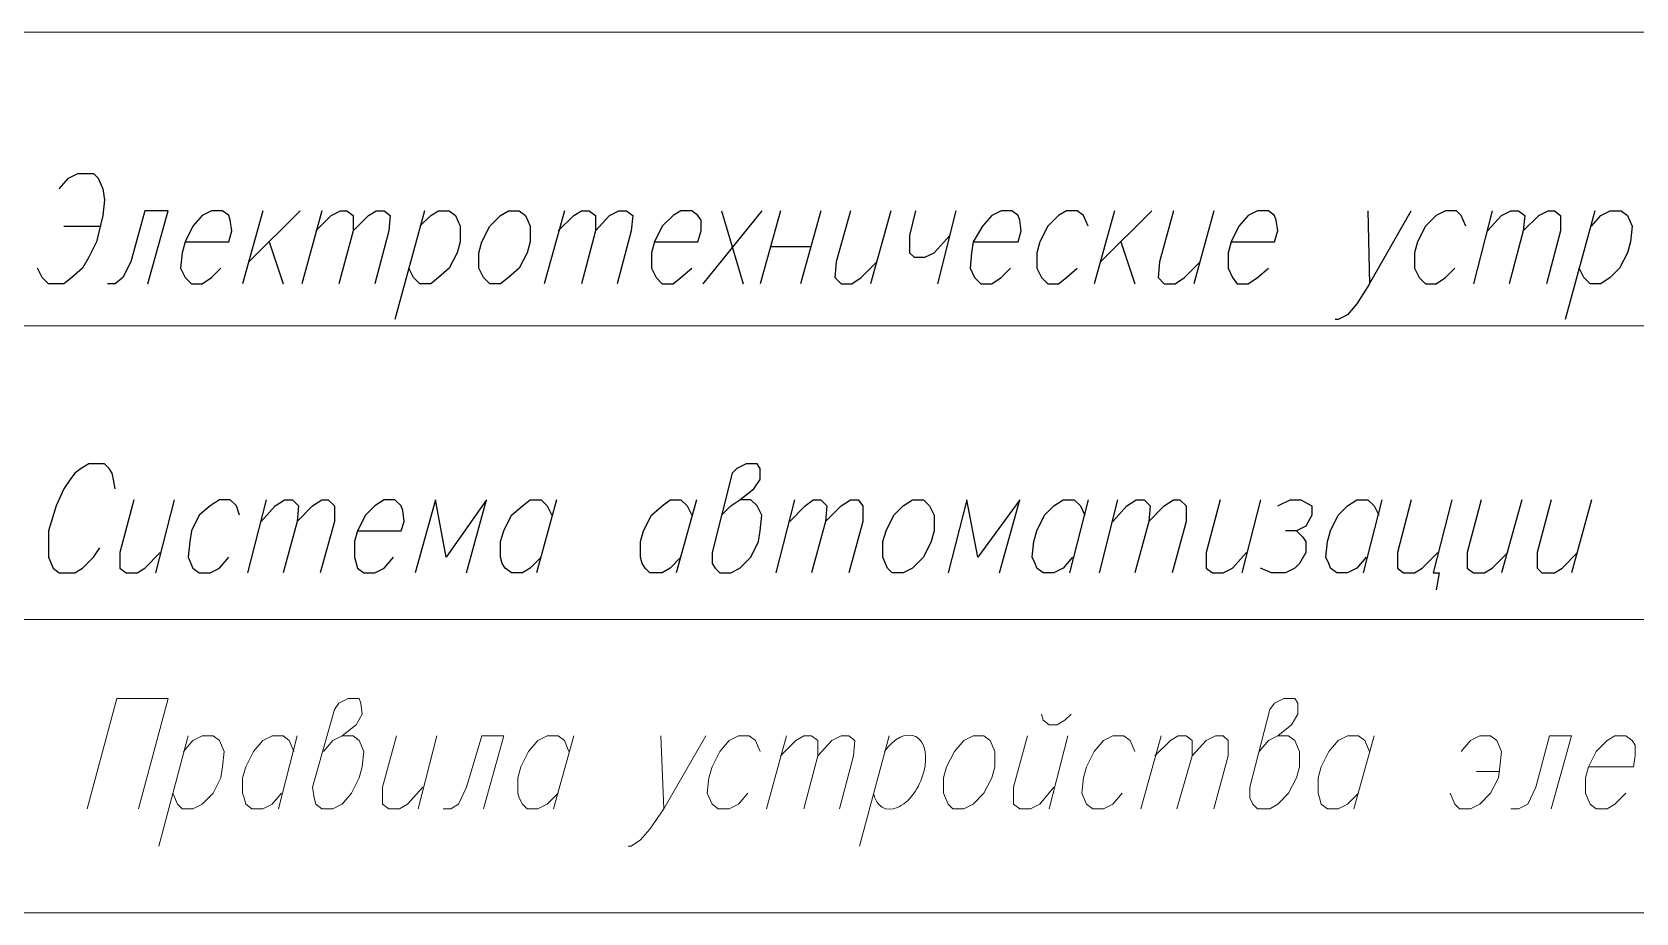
# Model space of a CAD drawing. Header units: millimetres. Extents: x 2185 to 4647, y 1259 to 2456.
# Drawn here: x 3936.73 to 3958.57, y 2367.23 to 2379.24 of the extents above; entities that cross this region are included whole.
import ezdxf

# ---------------------------------------------------------------- set-up
doc = ezdxf.new("R2010")
doc.units = ezdxf.units.MM
doc.layers.add('PDF _0', color=7, linetype='Continuous')

msp = doc.modelspace()

# ---------------------------------------------------------------- linework, layer by layer
at = {"layer": 'PDF _0', "lineweight": 20}
for points in [[(3906.657, 2379.236), (3999.14, 2379.236)], [(3906.657, 2375.235), (3999.14, 2375.235)], [(3906.657, 2371.234), (3999.14, 2371.234)], [(3937.477, 2368.652), (3937.879, 2370.155), (3938.578, 2370.155), (3938.176, 2368.652)], [(3940.695, 2369.435), (3940.822, 2369.583), (3940.949, 2369.647), (3941.139, 2369.795), (3941.224, 2369.943), (3941.203, 2370.091), (3941.182, 2370.155), (3941.033, 2370.155), (3940.906, 2370.091), (3940.843, 2370.007), (3940.547, 2368.948), (3940.568, 2368.8), (3940.589, 2368.715), (3940.674, 2368.652), (3940.822, 2368.652), (3940.949, 2368.715), (3941.076, 2368.864), (3941.182, 2369.075), (3941.224, 2369.223), (3941.245, 2369.435), (3941.182, 2369.583), (3941.097, 2369.647), (3940.949, 2369.647)], [(3953.438, 2369.435), (3953.565, 2369.583), (3953.692, 2369.647), (3953.882, 2369.795), (3953.967, 2369.943), (3953.967, 2370.091), (3953.925, 2370.155), (3953.777, 2370.155), (3953.65, 2370.091), (3953.586, 2370.007), (3953.311, 2368.948), (3953.311, 2368.8), (3953.353, 2368.715), (3953.417, 2368.652), (3953.586, 2368.652), (3953.692, 2368.715), (3953.84, 2368.864), (3953.946, 2369.075), (3953.988, 2369.223), (3953.988, 2369.435), (3953.925, 2369.583), (3953.84, 2369.647), (3953.692, 2369.647)], [(3950.474, 2369.943), (3950.496, 2369.858), (3950.58, 2369.795), (3950.686, 2369.795), (3950.792, 2369.858), (3950.877, 2369.943)], [(3938.853, 2369.647), (3938.451, 2368.144)], [(3938.79, 2369.435), (3938.917, 2369.583), (3939.044, 2369.647), (3939.192, 2369.647), (3939.277, 2369.583), (3939.34, 2369.435), (3939.319, 2369.223), (3939.298, 2369.075), (3939.192, 2368.864), (3939.044, 2368.715), (3938.917, 2368.652), (3938.768, 2368.652), (3938.705, 2368.715), (3938.641, 2368.864)], [(3940.123, 2368.864), (3939.996, 2368.715), (3939.869, 2368.652), (3939.721, 2368.652), (3939.636, 2368.715), (3939.615, 2368.8), (3939.594, 2368.864), (3939.594, 2369.075), (3939.636, 2369.223), (3939.742, 2369.435), (3939.869, 2369.583), (3939.996, 2369.647), (3940.144, 2369.647), (3940.229, 2369.583), (3940.293, 2369.435)], [(3940.335, 2369.647), (3940.081, 2368.652)], [(3941.69, 2369.647), (3941.499, 2368.948), (3941.499, 2368.715), (3941.584, 2368.652), (3941.732, 2368.652), (3941.838, 2368.715), (3942.05, 2368.948)], [(3942.24, 2369.647), (3941.986, 2368.652)], [(3942.875, 2368.652), (3943.15, 2369.647), (3942.854, 2369.647), (3942.642, 2368.948), (3942.536, 2368.715), (3942.431, 2368.652), (3942.325, 2368.652)], [(3943.891, 2368.864), (3943.743, 2368.715), (3943.616, 2368.652), (3943.468, 2368.652), (3943.404, 2368.715), (3943.362, 2368.8), (3943.341, 2368.864), (3943.341, 2369.075), (3943.383, 2369.223), (3943.489, 2369.435), (3943.616, 2369.583), (3943.743, 2369.647), (3943.891, 2369.647), (3943.976, 2369.583), (3944.039, 2369.435)], [(3944.103, 2369.647), (3943.828, 2368.652)], [(3945.288, 2369.647), (3945.331, 2368.652), (3945.902, 2369.647)], [(3946.643, 2369.435), (3946.579, 2369.583), (3946.495, 2369.647), (3946.347, 2369.647), (3946.22, 2369.583), (3946.093, 2369.435), (3945.987, 2369.223), (3945.944, 2369.075), (3945.923, 2368.864), (3945.987, 2368.715), (3946.071, 2368.652), (3946.22, 2368.652), (3946.347, 2368.715), (3946.474, 2368.864)], [(3947.003, 2369.647), (3946.728, 2368.652)], [(3946.918, 2369.372), (3947.13, 2369.583), (3947.236, 2369.647), (3947.342, 2369.647), (3947.426, 2369.583), (3947.426, 2369.372), (3947.236, 2368.652)], [(3947.426, 2369.372), (3947.617, 2369.583), (3947.744, 2369.647), (3947.85, 2369.647), (3947.934, 2369.583), (3947.913, 2369.372), (3947.723, 2368.652)], [(3948.4, 2369.647), (3947.998, 2368.144)], [(3950.284, 2369.647), (3950.093, 2368.948), (3950.093, 2368.715), (3950.178, 2368.652), (3950.326, 2368.652), (3950.453, 2368.715), (3950.644, 2368.948)], [(3950.834, 2369.647), (3950.58, 2368.652)], [(3951.744, 2369.435), (3951.681, 2369.583), (3951.596, 2369.647), (3951.448, 2369.647), (3951.321, 2369.583), (3951.194, 2369.435), (3951.088, 2369.223), (3951.046, 2369.075), (3951.025, 2368.864), (3951.088, 2368.715), (3951.173, 2368.652), (3951.321, 2368.652), (3951.448, 2368.715), (3951.575, 2368.864)], [(3952.104, 2369.647), (3951.829, 2368.652)], [(3952.02, 2369.372), (3952.231, 2369.583), (3952.337, 2369.647), (3952.443, 2369.647), (3952.528, 2369.583), (3952.528, 2369.372), (3952.316, 2368.652)], [(3952.528, 2369.372), (3952.718, 2369.583), (3952.845, 2369.647), (3952.951, 2369.647), (3953.015, 2369.583), (3953.015, 2369.372), (3952.824, 2368.652)], [(3954.793, 2368.864), (3954.644, 2368.715), (3954.517, 2368.652), (3954.369, 2368.652), (3954.285, 2368.715), (3954.263, 2368.8), (3954.242, 2368.864), (3954.242, 2369.075), (3954.285, 2369.223), (3954.39, 2369.435), (3954.517, 2369.583), (3954.644, 2369.647), (3954.793, 2369.647), (3954.877, 2369.583), (3954.941, 2369.435)], [(3955.004, 2369.647), (3954.729, 2368.652)], [(3956.19, 2369.435), (3956.317, 2369.583), (3956.444, 2369.647), (3956.592, 2369.647), (3956.677, 2369.583), (3956.74, 2369.435), (3956.719, 2369.223), (3956.698, 2369.075), (3956.592, 2368.864), (3956.444, 2368.715), (3956.317, 2368.652), (3956.169, 2368.652), (3956.105, 2368.715), (3956.042, 2368.864)], [(3957.417, 2368.652), (3957.693, 2369.647), (3957.396, 2369.647), (3957.206, 2368.948), (3957.1, 2368.715), (3956.973, 2368.652), (3956.867, 2368.652)], [(3957.926, 2369.223), (3958.539, 2369.223), (3958.561, 2369.372), (3958.561, 2369.52), (3958.518, 2369.583), (3958.434, 2369.647), (3958.285, 2369.647), (3958.18, 2369.583), (3958.031, 2369.435), (3957.926, 2369.223), (3957.883, 2369.075), (3957.883, 2368.864), (3957.947, 2368.715), (3958.031, 2368.652), (3958.18, 2368.652), (3958.285, 2368.715), (3958.434, 2368.864)], [(3956.719, 2369.16), (3956.401, 2369.16)], [(3945.331, 2368.652), (3945.14, 2368.377), (3945.013, 2368.229), (3944.886, 2368.144), (3944.844, 2368.144)], [(3906.657, 2367.234), (3999.14, 2367.234)]]:
    msp.add_lwpolyline(points, dxfattribs=at)
at = {"layer": 'PDF _0', "lineweight": 25}
for points in [[(3937.096, 2377.098), (3937.223, 2377.246), (3937.35, 2377.31), (3937.562, 2377.31), (3937.625, 2377.246), (3937.689, 2377.098), (3937.71, 2376.95), (3937.689, 2376.738), (3937.604, 2376.378), (3937.498, 2376.167), (3937.414, 2376.018), (3937.266, 2375.891), (3937.16, 2375.807), (3936.948, 2375.807), (3936.863, 2375.891), (3936.8, 2376.018)], [(3938.303, 2375.807), (3938.578, 2376.802), (3938.26, 2376.802), (3938.07, 2376.103), (3937.964, 2375.891), (3937.858, 2375.807), (3937.752, 2375.807)], [(3938.811, 2376.378), (3939.404, 2376.378), (3939.446, 2376.526), (3939.425, 2376.675), (3939.404, 2376.738), (3939.319, 2376.802), (3939.171, 2376.802), (3939.044, 2376.738), (3938.917, 2376.59), (3938.811, 2376.378), (3938.768, 2376.23), (3938.747, 2376.018), (3938.811, 2375.891), (3938.895, 2375.807), (3939.044, 2375.807), (3939.171, 2375.891), (3939.298, 2376.018)], [(3939.869, 2376.802), (3939.594, 2375.807)], [(3940.377, 2376.802), (3939.679, 2376.103)], [(3940.674, 2376.802), (3940.398, 2375.807)], [(3940.589, 2376.526), (3940.801, 2376.738), (3940.928, 2376.802), (3941.012, 2376.802), (3941.097, 2376.738), (3941.097, 2376.526), (3940.906, 2375.807)], [(3941.097, 2376.526), (3941.309, 2376.738), (3941.414, 2376.802), (3941.52, 2376.802), (3941.605, 2376.738), (3941.584, 2376.526), (3941.393, 2375.807)], [(3942.071, 2376.802), (3941.669, 2375.32)], [(3942.007, 2376.59), (3942.155, 2376.738), (3942.261, 2376.802), (3942.409, 2376.802), (3942.494, 2376.738), (3942.558, 2376.59), (3942.558, 2376.378), (3942.515, 2376.23), (3942.409, 2376.018), (3942.261, 2375.891), (3942.155, 2375.807), (3942.007, 2375.807), (3941.923, 2375.891), (3941.859, 2376.018)], [(3943.976, 2376.802), (3943.701, 2375.807)], [(3943.891, 2376.526), (3944.103, 2376.738), (3944.209, 2376.802), (3944.315, 2376.802), (3944.399, 2376.738), (3944.399, 2376.526), (3944.209, 2375.807)], [(3944.399, 2376.526), (3944.59, 2376.738), (3944.717, 2376.802), (3944.823, 2376.802), (3944.907, 2376.738), (3944.886, 2376.526), (3944.696, 2375.807)], [(3945.204, 2376.378), (3945.796, 2376.378), (3945.839, 2376.526), (3945.839, 2376.675), (3945.796, 2376.738), (3945.712, 2376.802), (3945.563, 2376.802), (3945.458, 2376.738), (3945.309, 2376.59), (3945.204, 2376.378), (3945.161, 2376.23), (3945.161, 2376.018), (3945.225, 2375.891), (3945.309, 2375.807), (3945.458, 2375.807), (3945.563, 2375.891), (3945.712, 2376.018)], [(3946.664, 2376.802), (3945.86, 2375.807)], [(3946.114, 2376.802), (3946.41, 2375.807)], [(3946.918, 2376.802), (3946.643, 2375.807)], [(3947.469, 2376.802), (3947.193, 2375.807)], [(3947.871, 2376.802), (3947.68, 2376.103), (3947.659, 2375.891), (3947.744, 2375.807), (3947.892, 2375.807), (3948.019, 2375.891), (3948.231, 2376.103)], [(3948.421, 2376.802), (3948.146, 2375.807)], [(3948.76, 2376.802), (3948.675, 2376.463), (3948.675, 2376.23), (3948.739, 2376.167), (3948.887, 2376.167), (3949.014, 2376.23), (3949.225, 2376.463)], [(3949.31, 2376.802), (3949.056, 2375.807)], [(3949.543, 2376.378), (3950.157, 2376.378), (3950.199, 2376.526), (3950.178, 2376.675), (3950.157, 2376.738), (3950.072, 2376.802), (3949.924, 2376.802), (3949.797, 2376.738), (3949.67, 2376.59), (3949.543, 2376.378), (3949.522, 2376.23), (3949.501, 2376.018), (3949.564, 2375.891), (3949.649, 2375.807), (3949.797, 2375.807), (3949.924, 2375.891), (3950.051, 2376.018)], [(3951.109, 2376.59), (3951.046, 2376.738), (3950.961, 2376.802), (3950.813, 2376.802), (3950.707, 2376.738), (3950.559, 2376.59), (3950.453, 2376.378), (3950.411, 2376.23), (3950.411, 2376.018), (3950.474, 2375.891), (3950.559, 2375.807), (3950.707, 2375.807), (3950.813, 2375.891), (3950.961, 2376.018)], [(3951.469, 2376.802), (3951.194, 2375.807)], [(3951.977, 2376.802), (3951.279, 2376.103)], [(3952.274, 2376.802), (3952.083, 2376.103), (3952.062, 2375.891), (3952.147, 2375.807), (3952.295, 2375.807), (3952.422, 2375.891), (3952.634, 2376.103)], [(3952.824, 2376.802), (3952.549, 2375.807)], [(3953.057, 2376.378), (3953.65, 2376.378), (3953.692, 2376.526), (3953.671, 2376.675), (3953.65, 2376.738), (3953.565, 2376.802), (3953.417, 2376.802), (3953.29, 2376.738), (3953.163, 2376.59), (3953.057, 2376.378), (3953.015, 2376.23), (3953.015, 2376.018), (3953.078, 2375.891), (3953.142, 2375.807), (3953.29, 2375.807), (3953.417, 2375.891), (3953.565, 2376.018)], [(3954.92, 2376.802), (3954.941, 2375.807), (3955.512, 2376.802)], [(3956.253, 2376.59), (3956.19, 2376.738), (3956.126, 2376.802), (3955.978, 2376.802), (3955.851, 2376.738), (3955.703, 2376.59), (3955.597, 2376.378), (3955.555, 2376.23), (3955.555, 2376.018), (3955.618, 2375.891), (3955.703, 2375.807), (3955.851, 2375.807), (3955.978, 2375.891), (3956.105, 2376.018)], [(3956.613, 2376.802), (3956.359, 2375.807)], [(3956.55, 2376.526), (3956.74, 2376.738), (3956.867, 2376.802), (3956.973, 2376.802), (3957.058, 2376.738), (3957.036, 2376.526), (3956.846, 2375.807)], [(3957.036, 2376.526), (3957.248, 2376.738), (3957.375, 2376.802), (3957.46, 2376.802), (3957.545, 2376.738), (3957.545, 2376.526), (3957.354, 2375.807)], [(3958.01, 2376.802), (3957.608, 2375.32)], [(3957.968, 2376.59), (3958.095, 2376.738), (3958.222, 2376.802), (3958.37, 2376.802), (3958.455, 2376.738), (3958.518, 2376.59), (3958.497, 2376.378), (3958.455, 2376.23), (3958.349, 2376.018), (3958.222, 2375.891), (3958.095, 2375.807), (3957.947, 2375.807), (3957.862, 2375.891), (3957.799, 2376.018)], [(3937.16, 2376.59), (3937.668, 2376.59)], [(3939.954, 2376.378), (3940.144, 2375.807)], [(3951.554, 2376.378), (3951.744, 2375.807)], [(3946.791, 2376.315), (3947.342, 2376.315)], [(3954.941, 2375.807), (3954.771, 2375.532), (3954.644, 2375.383), (3954.517, 2375.32), (3954.475, 2375.32)], [(3937.858, 2373.013), (3937.837, 2373.14), (3937.816, 2373.224), (3937.774, 2373.288), (3937.71, 2373.351), (3937.498, 2373.351), (3937.393, 2373.288), (3937.308, 2373.224), (3937.244, 2373.14), (3937.16, 2373.013), (3937.054, 2372.78), (3936.948, 2372.441), (3936.948, 2372.208), (3936.948, 2372.081), (3937.012, 2371.933), (3937.096, 2371.869), (3937.308, 2371.869), (3937.414, 2371.933), (3937.562, 2372.081), (3937.647, 2372.208)], [(3946.114, 2372.653), (3946.241, 2372.78), (3946.368, 2372.864), (3946.558, 2373.013), (3946.643, 2373.14), (3946.643, 2373.288), (3946.601, 2373.351), (3946.452, 2373.351), (3946.325, 2373.288), (3946.262, 2373.224), (3945.987, 2372.145), (3945.987, 2371.996), (3946.029, 2371.933), (3946.093, 2371.869), (3946.241, 2371.869), (3946.368, 2371.933), (3946.516, 2372.081), (3946.622, 2372.293), (3946.643, 2372.441), (3946.664, 2372.653), (3946.601, 2372.78), (3946.516, 2372.864), (3946.368, 2372.864)], [(3938.112, 2372.864), (3937.922, 2372.145), (3937.922, 2371.933), (3938.006, 2371.869), (3938.155, 2371.869), (3938.26, 2371.933), (3938.472, 2372.145)], [(3938.663, 2372.864), (3938.409, 2371.869)], [(3939.552, 2372.653), (3939.509, 2372.78), (3939.425, 2372.864), (3939.277, 2372.864), (3939.15, 2372.78), (3939.001, 2372.653), (3938.895, 2372.441), (3938.874, 2372.293), (3938.853, 2372.081), (3938.917, 2371.933), (3939.001, 2371.869), (3939.15, 2371.869), (3939.277, 2371.933), (3939.404, 2372.081)], [(3939.912, 2372.864), (3939.658, 2371.869)], [(3939.848, 2372.568), (3940.039, 2372.78), (3940.166, 2372.864), (3940.271, 2372.864), (3940.356, 2372.78), (3940.335, 2372.568), (3940.144, 2371.869)], [(3940.335, 2372.568), (3940.547, 2372.78), (3940.674, 2372.864), (3940.758, 2372.864), (3940.843, 2372.78), (3940.843, 2372.568), (3940.652, 2371.869)], [(3941.16, 2372.441), (3941.753, 2372.441), (3941.796, 2372.568), (3941.774, 2372.716), (3941.753, 2372.78), (3941.669, 2372.864), (3941.52, 2372.864), (3941.393, 2372.78), (3941.266, 2372.653), (3941.16, 2372.441), (3941.118, 2372.293), (3941.118, 2372.081), (3941.16, 2371.933), (3941.245, 2371.869), (3941.393, 2371.869), (3941.52, 2371.933), (3941.647, 2372.081)], [(3942.642, 2371.869), (3942.917, 2372.864), (3942.367, 2372.081), (3942.219, 2372.864), (3941.944, 2371.869)], [(3943.658, 2372.081), (3943.51, 2371.933), (3943.404, 2371.869), (3943.256, 2371.869), (3943.171, 2371.933), (3943.129, 2371.996), (3943.108, 2372.081), (3943.108, 2372.293), (3943.15, 2372.441), (3943.256, 2372.653), (3943.404, 2372.78), (3943.51, 2372.864), (3943.658, 2372.864), (3943.743, 2372.78), (3943.806, 2372.653)], [(3943.87, 2372.864), (3943.595, 2371.869)], [(3945.563, 2372.081), (3945.415, 2371.933), (3945.309, 2371.869), (3945.14, 2371.869), (3945.077, 2371.933), (3945.034, 2371.996), (3945.013, 2372.081), (3945.013, 2372.293), (3945.055, 2372.441), (3945.161, 2372.653), (3945.309, 2372.78), (3945.415, 2372.864), (3945.563, 2372.864), (3945.648, 2372.78), (3945.712, 2372.653)], [(3945.775, 2372.864), (3945.5, 2371.869)], [(3947.109, 2372.864), (3946.855, 2371.869)], [(3947.045, 2372.568), (3947.257, 2372.78), (3947.363, 2372.864), (3947.469, 2372.864), (3947.553, 2372.78), (3947.532, 2372.568), (3947.342, 2371.869)], [(3947.532, 2372.568), (3947.744, 2372.78), (3947.871, 2372.864), (3947.977, 2372.864), (3948.04, 2372.78), (3948.04, 2372.568), (3947.85, 2371.869)], [(3949.903, 2371.869), (3950.178, 2372.864), (3949.607, 2372.081), (3949.458, 2372.864), (3949.204, 2371.869)], [(3950.898, 2372.081), (3950.771, 2371.933), (3950.644, 2371.869), (3950.496, 2371.869), (3950.411, 2371.933), (3950.39, 2371.996), (3950.347, 2372.081), (3950.369, 2372.293), (3950.411, 2372.441), (3950.517, 2372.653), (3950.644, 2372.78), (3950.771, 2372.864), (3950.919, 2372.864), (3951.004, 2372.78), (3951.067, 2372.653)], [(3951.109, 2372.864), (3950.855, 2371.869)], [(3951.512, 2372.864), (3951.258, 2371.869)], [(3951.448, 2372.568), (3951.639, 2372.78), (3951.766, 2372.864), (3951.871, 2372.864), (3951.956, 2372.78), (3951.935, 2372.568), (3951.744, 2371.869)], [(3951.935, 2372.568), (3952.147, 2372.78), (3952.274, 2372.864), (3952.358, 2372.864), (3952.443, 2372.78), (3952.443, 2372.568), (3952.253, 2371.869)], [(3952.909, 2372.864), (3952.718, 2372.145), (3952.718, 2371.933), (3952.803, 2371.869), (3952.951, 2371.869), (3953.078, 2371.933), (3953.269, 2372.145)], [(3953.459, 2372.864), (3953.205, 2371.869)], [(3953.692, 2372.78), (3953.861, 2372.864), (3954.009, 2372.864), (3954.158, 2372.78), (3954.158, 2372.653), (3954.073, 2372.504), (3953.946, 2372.441), (3953.798, 2372.441)], [(3954.899, 2372.081), (3954.771, 2371.933), (3954.644, 2371.869), (3954.496, 2371.869), (3954.412, 2371.933), (3954.39, 2371.996), (3954.348, 2372.081), (3954.369, 2372.293), (3954.412, 2372.441), (3954.517, 2372.653), (3954.644, 2372.78), (3954.771, 2372.864), (3954.92, 2372.864), (3955.004, 2372.78), (3955.068, 2372.653)], [(3955.11, 2372.864), (3954.856, 2371.869)], [(3955.512, 2372.864), (3955.322, 2372.145), (3955.322, 2371.933), (3955.407, 2371.869), (3955.555, 2371.869), (3955.661, 2371.933), (3955.872, 2372.145)], [(3956.063, 2372.864), (3955.809, 2371.869), (3955.893, 2371.869), (3955.851, 2371.637)], [(3956.465, 2372.864), (3956.274, 2372.145), (3956.274, 2371.933), (3956.359, 2371.869), (3956.507, 2371.869), (3956.613, 2371.933), (3956.825, 2372.145)], [(3957.015, 2372.864), (3956.74, 2371.869)], [(3957.417, 2372.864), (3957.227, 2372.145), (3957.227, 2371.933), (3957.29, 2371.869), (3957.46, 2371.869), (3957.566, 2371.933), (3957.777, 2372.145)], [(3957.968, 2372.864), (3957.693, 2371.869)], [(3953.946, 2372.441), (3954.031, 2372.356), (3954.073, 2372.293), (3954.073, 2372.145), (3953.988, 2371.996), (3953.925, 2371.933), (3953.798, 2371.869), (3953.607, 2371.869), (3953.459, 2371.933)]]:
    msp.add_lwpolyline(points, dxfattribs=at)
for points in [[(3943.214, 2376.802), (3943.362, 2376.802), (3943.447, 2376.738), (3943.51, 2376.59), (3943.51, 2376.378), (3943.468, 2376.23), (3943.362, 2376.018), (3943.214, 2375.891), (3943.108, 2375.807), (3942.96, 2375.807), (3942.875, 2375.891), (3942.812, 2376.018), (3942.812, 2376.23), (3942.854, 2376.378), (3942.96, 2376.59), (3943.108, 2376.738)], [(3948.717, 2372.864), (3948.866, 2372.864), (3948.95, 2372.78), (3949.014, 2372.653), (3949.014, 2372.441), (3948.971, 2372.293), (3948.866, 2372.081), (3948.717, 2371.933), (3948.59, 2371.869), (3948.442, 2371.869), (3948.379, 2371.933), (3948.315, 2372.081), (3948.315, 2372.293), (3948.358, 2372.441), (3948.463, 2372.653), (3948.59, 2372.78)]]:
    msp.add_lwpolyline(points, close=True, dxfattribs=at)
at = {"layer": 'PDF _0', "lineweight": 20}
msp.add_lwpolyline([(3949.543, 2369.647), (3949.691, 2369.647), (3949.776, 2369.583), (3949.839, 2369.435), (3949.839, 2369.223), (3949.797, 2369.075), (3949.691, 2368.864), (3949.543, 2368.715), (3949.416, 2368.652), (3949.268, 2368.652), (3949.204, 2368.715), (3949.141, 2368.864), (3949.141, 2369.075), (3949.183, 2369.223), (3949.289, 2369.435), (3949.416, 2369.583)], close=True, dxfattribs=at)
msp.add_ellipse((3948.538, 2369.152), major_axis=(0.212, 0.49), ratio=0.591439, start_param=2.429145, end_param=7.511203, dxfattribs=at)

doc.saveas('drawing.dxf')
